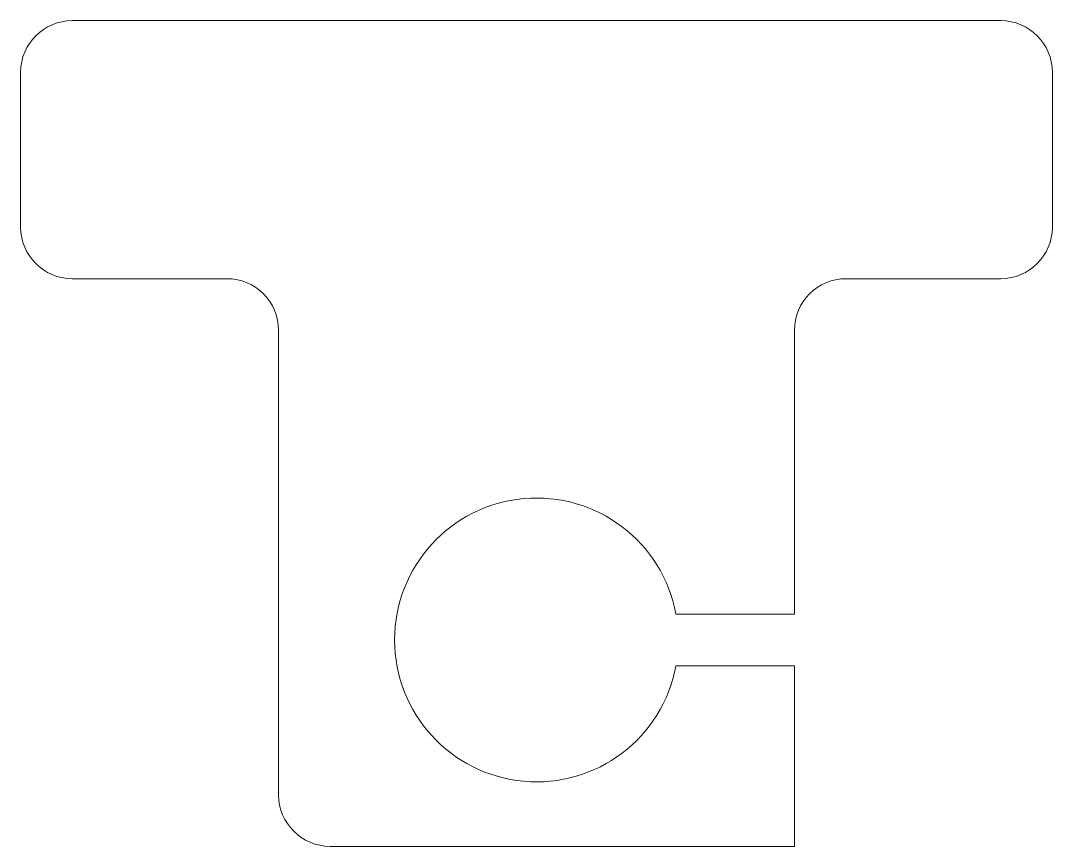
# Model space of a CAD drawing. Header units: millimetres. Extents: x -20 to 20, y -8 to 24.
import ezdxf

# ---------------------------------------------------------------- set-up
doc = ezdxf.new("R2010")
doc.units = ezdxf.units.MM

msp = doc.modelspace()

# ---------------------------------------------------------------- linework, layer by layer
at = {"color": 7, "linetype": 'Continuous', "lineweight": 15}
for p, q in [((18, 24), (-18, 24)), ((-20, 22), (-20, 16)), ((20, 16), (20, 22)), ((-18, 14), (-12, 14)), ((12, 14), (18, 14)), ((-10, 12), (-10, -6)), ((10, 1), (10, 12)), ((5.408, 1), (10, 1)), ((10, -1), (5.408, -1)), ((10, -8), (10, -1)), ((-8, -8), (10, -8))]:
    msp.add_line(p, q, dxfattribs=at)
for centre, radius, start, end in [((-18, 22), 2, 90, 180), ((18, 22), 2, 0, 90), ((-18, 16), 2, 180, 270), ((18, 16), 2, 270, 0), ((-12, 12), 2, 0, 90), ((12, 12), 2, 90, 180), ((0, 0), 5.5, 10.4757, 349.5243), ((-8, -6), 2, 180, 270)]:
    msp.add_arc(centre, radius, start, end, dxfattribs=at)

doc.saveas('drawing.dxf')
